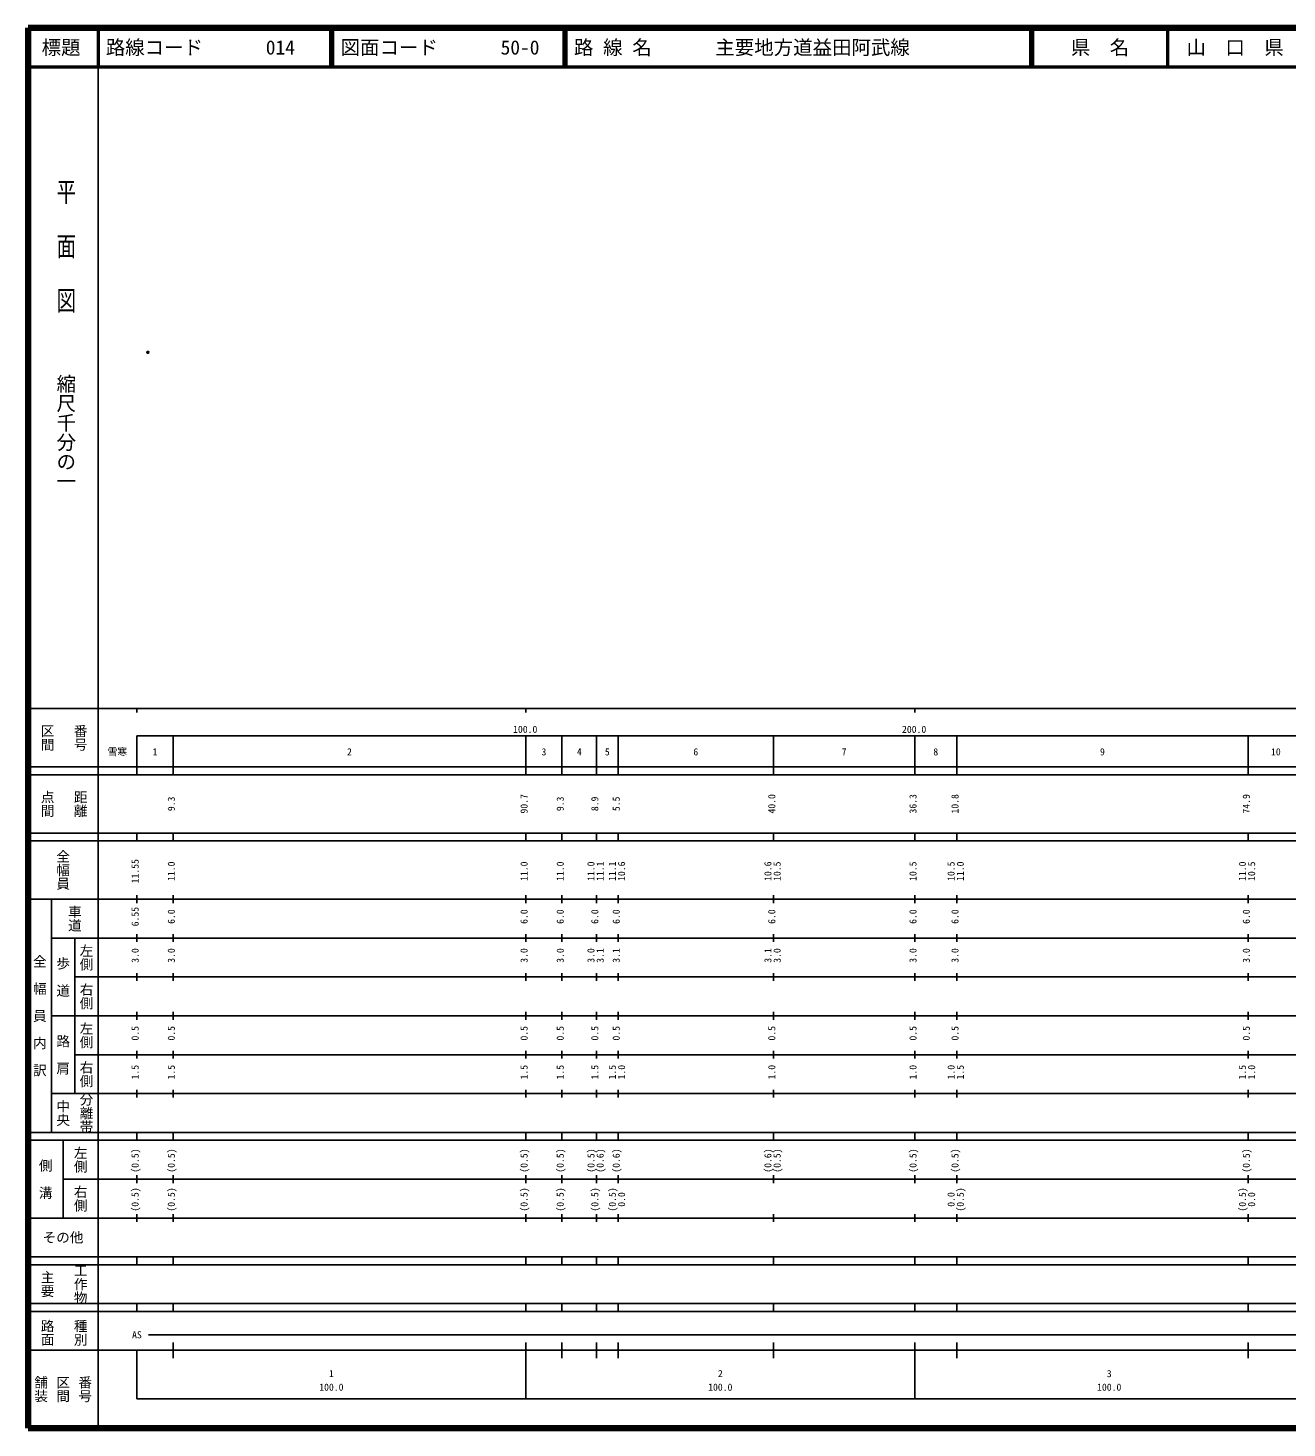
# Model space of a CAD drawing. Units: millimetres on the paper. Extents: x 40 to 680, y 20 to 380.
# Drawn here: x 40 to 363.7, y 20 to 380 of the extents above; entities that cross this region are included whole.
import ezdxf
from ezdxf.enums import TextEntityAlignment as Align

# ---------------------------------------------------------------- set-up
doc = ezdxf.new("R2010")
doc.units = ezdxf.units.MM
doc.header["$PDMODE"] = 32
doc.header["$PDSIZE"] = 0.5
doc.layers.add('M-OTRS', color=6, linetype='Continuous')
doc.layers.add('M-TTL-TXT', color=7, linetype='Continuous')
for name, color, linetype, lineweight in [('M-TTL', 2, 'Continuous', 140), ('M-TTL-BAND', 7, 'Continuous', 25), ('M-TTL-LINE', 7, 'Continuous', 50)]:
    doc.layers.add(name, color=color, linetype=linetype, lineweight=lineweight)
doc.styles.add('@ＭＳ ゴシック', font='')
doc.styles.add('ＭＳ ゴシック', font='')
doc.styles.get('@ＭＳ ゴシック').set_extended_font_data('@MS Gothic')
doc.styles.get('ＭＳ ゴシック').set_extended_font_data('MS Gothic')

msp = doc.modelspace()

# ---------------------------------------------------------------- linework, layer by layer
at = {"layer": 'M-OTRS'}
msp.add_point((70.828, 296.603), dxfattribs=at)
at = {"layer": 'M-TTL'}
for p, q in [((40, 380), (40, 20)), ((680, 380), (40, 380)), ((40, 20), (680, 20))]:
    msp.add_line(p, q, dxfattribs=at)
at = {"layer": 'M-TTL-BAND'}
for p, q in [((58, 370), (58, 20)), ((40, 205), (579, 205)), ((68, 205), (68, 204)), ((168, 205), (168, 204)), ((268, 205), (268, 204)), ((68, 198), (579, 198)), ((68, 198), (68, 188)), ((77.3, 188), (77.3, 198)), ((168, 188), (168, 198)), ((177.3, 188), (177.3, 198)), ((186.2, 188), (186.2, 198)), ((191.7, 188), (191.7, 198)), ((231.7, 188), (231.7, 198)), ((268, 188), (268, 198)), ((278.8, 188), (278.8, 198)), ((353.7, 188), (353.7, 198)), ((40, 190), (579, 190)), ((40, 188), (579, 188)), ((40, 173), (579, 173)), ((68, 171), (68, 173)), ((77.3, 171), (77.3, 173)), ((168, 171), (168, 173)), ((177.3, 171), (177.3, 173)), ((186.2, 171), (186.2, 173)), ((191.7, 171), (191.7, 173)), ((231.7, 171), (231.7, 173)), ((268, 171), (268, 173)), ((278.8, 171), (278.8, 173)), ((353.7, 171), (353.7, 173)), ((40, 171), (579, 171)), ((40, 156), (579, 156)), ((46, 96), (46, 156)), ((68, 155), (68, 157)), ((77.3, 155), (77.3, 157)), ((168, 155), (168, 157)), ((177.3, 155), (177.3, 157)), ((186.2, 155), (186.2, 157)), ((191.7, 155), (191.7, 157)), ((231.7, 155), (231.7, 157)), ((268, 155), (268, 157)), ((278.8, 155), (278.8, 157)), ((353.7, 155), (353.7, 157)), ((46, 146), (579, 146)), ((52, 146), (52, 106)), ((68, 145), (68, 147)), ((77.3, 145), (77.3, 147)), ((168, 145), (168, 147)), ((177.3, 145), (177.3, 147)), ((186.2, 145), (186.2, 147)), ((191.7, 145), (191.7, 147)), ((231.7, 145), (231.7, 147)), ((268, 145), (268, 147)), ((278.8, 145), (278.8, 147)), ((353.7, 145), (353.7, 147)), ((68, 135), (68, 137)), ((77.3, 135), (77.3, 137)), ((168, 135), (168, 137)), ((177.3, 135), (177.3, 137)), ((186.2, 135), (186.2, 137)), ((191.7, 135), (191.7, 137)), ((231.7, 135), (231.7, 137)), ((268, 135), (268, 137)), ((278.8, 135), (278.8, 137)), ((353.7, 135), (353.7, 137)), ((52, 136), (579, 136)), ((46, 126), (579, 126)), ((68, 125), (68, 127)), ((77.3, 125), (77.3, 127)), ((168, 125), (168, 127)), ((177.3, 125), (177.3, 127)), ((186.2, 125), (186.2, 127)), ((191.7, 125), (191.7, 127)), ((231.7, 125), (231.7, 127)), ((268, 125), (268, 127)), ((278.8, 125), (278.8, 127)), ((353.7, 125), (353.7, 127)), ((52, 116), (579, 116)), ((68, 115), (68, 117)), ((77.3, 115), (77.3, 117)), ((168, 115), (168, 117)), ((177.3, 115), (177.3, 117)), ((186.2, 115), (186.2, 117)), ((191.7, 115), (191.7, 117)), ((231.7, 115), (231.7, 117)), ((268, 115), (268, 117)), ((278.8, 115), (278.8, 117)), ((353.7, 115), (353.7, 117)), ((46, 106), (579, 106)), ((68, 105), (68, 107)), ((77.3, 105), (77.3, 107)), ((168, 105), (168, 107)), ((177.3, 105), (177.3, 107)), ((186.2, 105), (186.2, 107)), ((191.7, 105), (191.7, 107)), ((231.7, 105), (231.7, 107)), ((268, 105), (268, 107)), ((278.8, 105), (278.8, 107)), ((353.7, 105), (353.7, 107)), ((40, 96), (579, 96)), ((40, 94), (579, 94)), ((49, 94), (49, 74)), ((68, 94), (68, 96)), ((77.3, 94), (77.3, 96)), ((168, 94), (168, 96)), ((177.3, 94), (177.3, 96)), ((186.2, 94), (186.2, 96)), ((191.7, 94), (191.7, 96)), ((231.7, 94), (231.7, 96)), ((268, 94), (268, 96)), ((278.8, 94), (278.8, 96)), ((353.7, 94), (353.7, 96)), ((49, 84), (579, 84)), ((68, 83), (68, 85)), ((77.3, 83), (77.3, 85)), ((168, 83), (168, 85)), ((177.3, 83), (177.3, 85)), ((186.2, 83), (186.2, 85)), ((191.7, 83), (191.7, 85)), ((231.7, 83), (231.7, 85)), ((268, 83), (268, 85)), ((278.8, 83), (278.8, 85)), ((353.7, 83), (353.7, 85)), ((40, 74), (579, 74)), ((68, 73), (68, 75)), ((77.3, 73), (77.3, 75)), ((168, 73), (168, 75)), ((177.3, 73), (177.3, 75)), ((186.2, 73), (186.2, 75)), ((191.7, 73), (191.7, 75)), ((231.7, 73), (231.7, 75)), ((268, 73), (268, 75)), ((278.8, 73), (278.8, 75)), ((353.7, 73), (353.7, 75)), ((40, 64), (579, 64)), ((40, 62), (579, 62)), ((68, 62), (68, 64)), ((77.3, 62), (77.3, 64)), ((168, 62), (168, 64)), ((177.3, 62), (177.3, 64)), ((186.2, 62), (186.2, 64)), ((191.7, 62), (191.7, 64)), ((231.7, 62), (231.7, 64)), ((268, 62), (268, 64)), ((278.8, 62), (278.8, 64)), ((353.7, 62), (353.7, 64)), ((40, 52), (579, 52)), ((68, 50), (68, 52)), ((77.3, 50), (77.3, 52)), ((168, 50), (168, 52)), ((177.3, 50), (177.3, 52)), ((186.2, 50), (186.2, 52)), ((191.7, 50), (191.7, 52)), ((231.7, 50), (231.7, 52)), ((268, 50), (268, 52)), ((278.8, 50), (278.8, 52)), ((353.7, 50), (353.7, 52)), ((40, 50), (579, 50)), ((71, 44), (565, 44)), ((40, 40), (579, 40)), ((68, 40), (68, 27.5)), ((77.3, 38), (77.3, 42)), ((168, 27.5), (168, 42)), ((177.3, 38), (177.3, 42)), ((186.2, 38), (186.2, 42)), ((191.7, 38), (191.7, 42)), ((231.7, 38), (231.7, 42)), ((268, 27.5), (268, 42)), ((278.8, 38), (278.8, 42)), ((353.7, 38), (353.7, 42)), ((68, 27.5), (579, 27.5))]:
    msp.add_line(p, q, dxfattribs=at)
at = {"layer": 'M-TTL-LINE'}
for p, q in [((58, 380), (58, 370)), ((117.75, 380), (117.75, 370)), ((118.25, 380), (118.25, 370)), ((177.75, 380), (177.75, 370)), ((178.25, 380), (178.25, 370)), ((297.75, 380), (297.75, 370)), ((298.25, 380), (298.25, 370)), ((333, 380), (333, 370)), ((40, 370), (680, 370))]:
    msp.add_line(p, q, dxfattribs=at)

# ---------------------------------------------------------------- texts
at = {"layer": 'M-TTL-BAND', "style": '@ＭＳ ゴシック', "width": 1.4}
msp.add_text('平  面  図', height=3.666, rotation=270, dxfattribs=at).set_placement((49.777, 306.475), align=Align.MIDDLE_RIGHT)
at = {"layer": 'M-TTL-BAND', "style": '@ＭＳ ゴシック'}
msp.add_text('縮尺千分の一', height=3.666, rotation=270, dxfattribs=at).set_placement((49.777, 261.03), align=Align.MIDDLE_RIGHT)
for s, p in [('区間', (45, 197.5)), ('番号', (53.5, 197.5)), ('点間', (45, 180.5)), ('距離', (53.5, 180.5)), ('全幅員', (49, 163.5)), ('車道', (52, 151)), ('左側', (55, 141)), ('全\u3000幅\u3000員\u3000内\u3000訳', (43, 126)), ('歩\u3000道', (49, 136)), ('右側', (55, 131)), ('左側', (55, 121)), ('路\u3000肩', (49, 116)), ('右側', (55, 111)), ('分離帯', (55, 101)), ('中央', (49, 101)), ('左側', (53.5, 89)), ('側\u3000溝', (44.5, 84)), ('右側', (53.5, 79)), ('工作物', (53.5, 57)), ('主要', (45, 57)), ('路面', (45, 44.5)), ('種別', (53.5, 44.5)), ('舗装', (43.333, 30)), ('区間', (49, 30)), ('番号', (54.667, 30))]:
    msp.add_text(s, height=2.566, rotation=270, dxfattribs=at).set_placement(p, align=Align.MIDDLE_CENTER)
at = {"layer": 'M-TTL-BAND', "style": 'ＭＳ ゴシック'}
for s, p in [('100.0', (167.844, 198.195)), ('200.0', (267.844, 198.195)), ('雪寒', (62.983, 192.405)), ('1', (72.65, 192.405)), ('2', (122.65, 192.405)), ('3', (172.65, 192.405)), ('4', (181.75, 192.405)), ('5', (188.95, 192.405)), ('6', (211.7, 192.405)), ('7', (249.85, 192.405)), ('8', (273.4, 192.405)), ('9', (316.25, 192.405)), ('10', (360.85, 192.405)), ('AS', (68, 42.5)), ('1', (118, 32.523)), ('2', (218, 32.523)), ('3', (318, 32.523)), ('100.0', (118, 29.033)), ('100.0', (218, 29.033)), ('100.0', (318, 29.033))]:
    msp.add_text(s, height=1.833, dxfattribs=at).set_placement(p, align=Align.BOTTOM_CENTER)
for s, p in [('9.3', (78.3, 180.5)), ('90.7', (169, 180.5)), ('9.3', (178.3, 180.5)), ('8.9', (187.2, 180.5)), ('5.5', (192.7, 180.5)), ('40.0', (232.7, 180.5)), ('36.3', (269, 180.5)), ('10.8', (279.8, 180.5)), ('74.9', (354.7, 180.5)), ('11.55', (69, 163.174)), ('11.0', (78.3, 163.174)), ('11.0', (169, 163.174)), ('11.0', (178.3, 163.174)), ('11.0', (186.2, 163.174)), ('11.1', (188.57, 163.174)), ('11.1', (191.7, 163.174)), ('10.6', (194.07, 163.174)), ('10.6', (231.7, 163.174)), ('10.5', (234.07, 163.174)), ('10.5', (269, 163.174)), ('10.5', (278.8, 163.174)), ('11.0', (281.17, 163.174)), ('11.0', (353.7, 163.174)), ('10.5', (356.07, 163.174)), ('6.55', (69, 151.5)), ('6.0', (78.3, 151.5)), ('6.0', (169, 151.5)), ('6.0', (178.3, 151.5)), ('6.0', (187.2, 151.5)), ('6.0', (192.7, 151.5)), ('6.0', (232.7, 151.5)), ('6.0', (269, 151.5)), ('6.0', (279.8, 151.5)), ('6.0', (354.7, 151.5)), ('3.0', (69, 141.5)), ('3.0', (78.3, 141.5)), ('3.0', (169, 141.5)), ('3.0', (178.3, 141.5)), ('3.0', (186.2, 141.5)), ('3.1', (188.57, 141.5)), ('3.1', (192.7, 141.5)), ('3.1', (231.7, 141.5)), ('3.0', (234.07, 141.5)), ('3.0', (269, 141.5)), ('3.0', (279.8, 141.5)), ('3.0', (354.7, 141.5)), ('0.5', (69, 121.5)), ('0.5', (78.3, 121.5)), ('0.5', (169, 121.5)), ('0.5', (178.3, 121.5)), ('0.5', (187.2, 121.5)), ('0.5', (192.7, 121.5)), ('0.5', (232.7, 121.5)), ('0.5', (269, 121.5)), ('0.5', (279.8, 121.5)), ('0.5', (354.7, 121.5)), ('1.5', (69, 111.5)), ('1.5', (78.3, 111.5)), ('1.5', (169, 111.5)), ('1.5', (178.3, 111.5)), ('1.5', (187.2, 111.5)), ('1.5', (191.7, 111.5)), ('1.0', (194.07, 111.5)), ('1.0', (232.7, 111.5)), ('1.0', (269, 111.5)), ('1.0', (278.8, 111.5)), ('1.5', (281.17, 111.5)), ('1.5', (353.7, 111.5)), ('1.0', (356.07, 111.5)), ('(0.5)', (69, 88.764)), ('(0.5)', (78.3, 88.764)), ('(0.5)', (169, 88.764)), ('(0.5)', (178.3, 88.764)), ('(0.5)', (186.2, 88.764)), ('(0.6)', (188.57, 88.764)), ('(0.6)', (192.7, 88.764)), ('(0.6)', (231.7, 88.764)), ('(0.5)', (234.07, 88.764)), ('(0.5)', (269, 88.764)), ('(0.5)', (279.8, 88.764)), ('(0.5)', (354.7, 88.764)), ('(0.5)', (69, 78.764)), ('(0.5)', (78.3, 78.764)), ('(0.5)', (169, 78.764)), ('(0.5)', (178.3, 78.764)), ('(0.5)', (187.2, 78.764)), ('(0.5)', (191.7, 78.764)), ('0.0', (194.07, 78.764)), ('0.0', (278.8, 78.764)), ('(0.5)', (281.17, 78.764)), ('(0.5)', (353.7, 78.764)), ('0.0', (356.07, 78.764))]:
    msp.add_text(s, height=1.833, rotation=90, dxfattribs=at).set_placement(p, align=Align.BOTTOM_CENTER)
msp.add_text('その他', height=2.566, dxfattribs=at).set_placement((49, 69), align=Align.MIDDLE_CENTER)
at = {"layer": 'M-TTL-TXT', "style": 'ＭＳ ゴシック'}
for s, p in [('標題', (48.5, 375)), ('県\u3000名', (315.625, 375)), ('山\u3000口\u3000県', (350.375, 375))]:
    msp.add_text(s, height=3.666, dxfattribs=at).set_placement(p, align=Align.MIDDLE_CENTER)
for s, p in [('路線コード', (60, 375)), ('014', (101.142, 375)), ('図面コード', (120.38, 375)), ('50-0', (161.521, 375)), ('路 線 名', (180.38, 375)), ('主要地方道益田阿武線', (216.734, 375))]:
    msp.add_text(s, height=3.666, dxfattribs=at).set_placement(p, align=Align.MIDDLE_LEFT)

doc.saveas('drawing.dxf')
